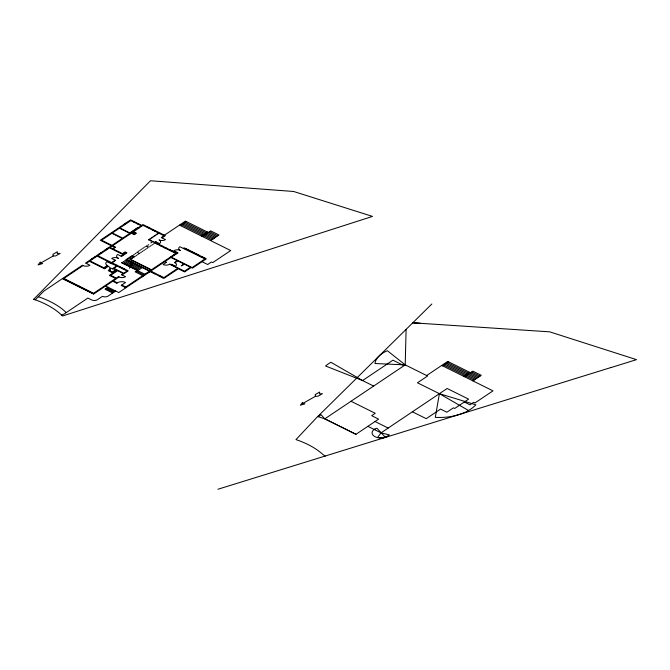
<?xml version="1.0" encoding="UTF-8"?>
<svg xmlns="http://www.w3.org/2000/svg" width="670" height="670" viewBox="0 0 670 670"><rect width="100%" height="100%" fill="white"/><g stroke="black" fill="none" stroke-linecap="round" stroke-linejoin="round"><path stroke-width="1" d="M325.226 456.161L323.007 454.553A79.454 45.87 0 0 0 298.904 440.617L295.964 439.587L317.689 416.505L324.816 418.842L405.208 364.874L406.112 329.372M86.246 263.427L89.428 261.3L104.545 268.804L108.314 266.275A4.874 2.814 0 0 1 108.833 270.236L110.131 270.312L110.223 268.201A3.652 2.111 0 0 1 112.518 268.712L112.979 268.938M129.511 268.302L131.06 265.521L132.786 265.27L130.491 264.189L131.906 263.997L133.087 261.861M33.5 299.473L150.482 180.749L293.628 191.478L372.503 216.41L62.553 315.989L60.727 314.255A79.454 45.87 0 0 0 36.624 300.319L33.693 299.289M35.25 299.833L43.852 291.098L82.385 265.22L83.072 265.563A4.874 2.814 0 0 0 89.939 265.261L85.559 263.084L111.362 245.764L100.282 240.262L130.658 219.877L141.739 225.38L142.928 224.576L165.314 235.698L162.04 237.892M318.451 416.757L320.285 414.897M318.334 415.944L431.849 303.987M115.634 291.006L107.996 296.148A4.012 2.311 0 0 1 102.46 296.324L97.451 299.683A4.112 2.37 0 0 1 91.664 299.934L87.879 298.058L64.379 313.853L61.598 315.084M124.126 224.4L127.099 222.398M133.874 222.172L134.469 221.77M137.333 223.889L137.928 223.487M129.762 232.875L137.702 227.549L138.858 228.118M111.957 245.362L122.283 238.436L111.898 233.277L101.572 240.212L115.65 247.197L113.071 248.93L122.535 253.628L125.114 251.895L126.957 252.816L121.597 256.409L117.677 254.466A4.564 2.638 0 0 0 118.163 258.184L118.623 258.411M129.829 233.378L122.677 238.168L112.292 233.009L119.436 228.219L130.516 233.721M91.53 259.215L94.504 257.213M98.381 254.617L100.76 253.017M105.324 249.952L107.711 248.352M83.072 265.563L63.818 278.486L93.591 293.276L115.625 278.486L109.394 275.387L112.97 272.991L108.239 270.638L108.833 270.236M112.652 245.706L131.312 233.185L134.31 234.676L136.496 233.21L133.498 231.72L143.02 225.321L164.024 235.756L161.344 237.548L165.498 239.617A4.564 2.638 0 0 1 159.058 239.894A4.564 2.638 0 0 1 159.544 243.612L155.39 241.552L153.899 242.548L176.52 253.779M143.832 225.723L144.427 225.321M64.898 279.717L65.493 279.315M147.291 227.44L147.886 227.046M149.142 228.361L149.737 227.959M152.601 230.078L153.195 229.676M154.452 230.999L155.046 230.597M103.867 267.774L107.342 265.446L107.803 265.672L104.327 268.008M110.324 263.444L111.019 262.975L97.167 256.099L90.023 260.898L105.14 268.41M115.181 260.178L111.614 262.581L97.761 255.706L109.478 247.841L123.322 254.717L121.136 256.183M77.712 286.073L78.298 285.68M112.058 263.494L112.652 263.092M157.911 232.716L158.505 232.314M78.516 286.475L79.11 286.082M148.958 239.399L148.363 239.801L149.284 240.254M149.753 238.863L150.549 238.336M151.336 237.8L152.132 237.264M152.928 236.736L153.723 236.2M154.519 235.664L155.314 235.137M156.102 234.601L156.897 234.065M157.693 233.537L158.489 233.001M150.214 239.098L151.01 238.562M151.805 238.026L152.593 237.498M153.388 236.962L154.184 236.426M154.979 235.899L155.775 235.363M156.562 234.827L157.358 234.299M158.154 233.763L158.949 233.227M159.753 233.629L160.348 233.235M116.212 265.555L116.806 265.161M112.518 268.712L116.781 265.848L106.857 261.727A4.564 2.638 0 0 0 107.342 265.446M137.434 251.987L136.864 252.632M138.221 251.451L139.017 250.923M139.812 250.387L140.608 249.851M141.404 249.324L142.191 248.788M142.986 248.26L143.782 247.724M144.578 247.188L145.373 246.66M150.926 242.925L151.721 242.389M133.69 254.767L134.486 254.232M135.281 253.704L136.069 253.168M147.191 245.706L146.161 246.125M147.986 245.17L148.773 244.642M122.258 262.54L126.429 259.742M112.878 269.005L113.473 268.603L115.784 269.75L112.409 272.02L110.098 270.873L110.6 270.538L110.131 270.312M163.22 235.354L163.815 234.952M164.393 235.237L185.431 221.117L216.586 236.585M123.565 263.184L127.727 260.387M156.085 241.895L155.189 242.49L176.419 253.034L177.316 252.439M180.398 225.572L186.352 221.569M135.089 256.392L130.625 259.382L151.512 269.759L175.825 253.436M135.884 255.856L136.68 255.32M137.467 254.793L138.263 254.257M139.059 253.721L139.854 253.193M140.65 252.657L141.445 252.121M142.233 251.593L143.028 251.057M143.824 250.521L144.62 249.994M145.415 249.458L146.202 248.93M146.998 248.394L147.794 247.858M149.385 246.794L148.036 247.054M150.172 246.259L150.968 245.731M151.763 245.195L152.559 244.659M153.355 244.131L154.142 243.595M124.771 263.787L128.942 260.982M120.014 267.447L120.608 267.045M125.985 264.382L130.156 261.585M157.073 244.123L157.668 243.721M127.2 264.985L131.362 262.188M128.405 265.588L132.576 262.791M123.481 269.164L124.076 268.771M129.62 266.191L133.791 263.394M160.54 245.84L161.135 245.446M91.329 292.832L91.916 292.438M130.834 266.794L134.997 263.997M161.462 246.3L162.056 245.898M132.04 267.397L136.211 264.6M119.092 276.961L118.406 276.618L116.22 278.084L110.684 275.328L117.627 270.672L123.171 273.419L121.379 274.616L125.533 276.685A4.564 2.638 0 0 1 119.092 276.961L113.339 280.822L117.376 282.832A5.787 3.342 0 0 1 125.533 282.48L121.17 285.412L125.901 287.757M122.074 274.96L128.23 270.831L112.074 262.808L115.642 260.412L111.723 258.461A4.564 2.638 0 0 1 118.163 258.184M133.255 268L137.425 265.194M113.381 281.542L113.975 281.14M134.469 268.595L138.631 265.797M164.921 248.017L165.515 247.624M108.021 287.221L105.039 289.222L112.661 293.008M165.842 248.478L166.436 248.076M135.675 269.198L139.846 266.4M116.145 282.916L116.748 282.514M117.376 282.832L116.781 283.234L112.744 281.224L93.7 294.004L62.536 278.544L93.683 294.013M136.889 269.801L141.06 267.003M137.241 270.437L135.156 271.836L142.777 275.621M137.702 270.672L142.266 267.606M169.309 250.195L169.904 249.801L177.098 253.394L175.766 252.707M170.23 250.655L170.825 250.262M121.747 285.696L122.342 285.294M173.689 252.372L174.275 251.987M124.511 287.07L125.106 286.668M201.402 235.999L207.357 232.004M183.27 248.436L184.166 247.841L206.318 258.838L192.424 268.168L191.143 267.531L184.593 271.928L178.254 268.787L163.966 278.377L150.114 271.501L118.749 292.555L105.6 286.023M142.258 276.643L144.645 275.043M146.73 273.645L149.108 272.045M202.323 236.46L210.665 230.865L218.973 234.986L210.631 240.58M184.954 248.93L185.548 248.528M151.202 272.045L151.805 271.643M188.412 250.647L189.007 250.245M154.669 273.762L155.264 273.36M169.569 264.24L171.746 264.39L175.44 266.224A4.263 2.462 0 0 0 174.987 262.757L174.527 262.531L177.307 260.663L170.959 257.514L165.004 261.509L166.503 262.255L163.128 264.516A4.564 2.638 0 0 0 169.569 264.24L177.759 268.31L163.865 277.631L150.717 271.099L164.611 261.777L166.11 262.523M190.263 251.56L190.858 251.166M172.207 264.625L171.813 264.893L184.493 271.183L190.448 267.188L184.459 264.215L181.218 265.848L183.999 263.988L177.768 260.89L174.987 262.757M159.284 276.057L159.879 275.655M193.722 253.285L194.317 252.883M195.573 254.198L196.168 253.796M162.743 277.774L163.338 277.372M199.032 255.915L199.627 255.521M200.874 256.836L201.469 256.434M204.342 258.553L204.936 258.151M426.664 375.535L447.711 361.415L478.866 376.883M442.677 365.87L448.632 361.867M317.689 416.505A8.199 4.732 0 0 1 320 415.015L320.989 414.663L324.816 418.842L355.979 434.302L378.592 419.127L371.674 415.685L375.242 413.29L351.013 401.255M463.682 376.297L469.637 372.302M464.603 376.758L472.936 371.163L481.244 375.284L472.911 380.878M40.502 263.168L42.604 263.578L38.081 264.926L40.351 261.995L40.502 263.168L53.139 256.024L55.685 255.923L60.133 253.402L57.26 253.595L57.377 251.778L52.93 254.298L53.139 256.024M302.781 403.466L304.884 403.876L300.353 405.224L302.631 402.293L302.781 403.466L315.411 396.322L317.957 396.221L322.412 393.7L319.54 393.893L319.657 392.076L315.21 394.597L315.411 396.322M610.797 367.587L217.926 489.251M381.699 438.021L388.29 435.902M610.847 367.621L636.5 359.648L549.702 331.843L412.77 322.798M405.208 364.874L374.966 363.509A30.326 17.512 0 0 1 377.746 357.445L379.873 355.251A30.326 17.512 0 0 1 387.369 350.712L405.208 364.874L427.594 375.996L417.469 382.788L439.394 393.675L468.531 410.501M412.879 322.697L416.07 322.848M412.954 322.622L420.475 323.309M38.291 296.751L39.94 297.296A77.243 44.597 0 0 1 64.035 310.545L66.263 312.589M209.476 231.661L217.784 235.79M185.163 222.373L206.167 232.8M207.089 233.26L215.397 237.389M183.974 223.169L204.978 233.604M205.899 234.056L214.207 238.185M182.784 223.973L203.78 234.399M204.71 234.86L213.018 238.981M181.595 224.768L202.591 235.203M203.513 235.656L211.829 239.785M179.476 225.112L230.715 250.555L212.666 262.648L211.393 262.02L207.683 264.516L202.047 261.71M471.747 371.959L480.055 376.088M447.443 362.671L468.447 373.098M469.369 373.559L477.677 377.687M446.254 363.467L467.25 373.902M468.179 374.354L476.487 378.483M445.056 364.271L466.06 374.697M466.982 375.158L475.29 379.279M443.867 365.066L464.871 375.502M465.792 375.954L474.1 380.083M441.756 365.41L492.986 390.853L474.946 402.946L473.673 402.318L469.963 404.814L464.318 402.008M185.448 248.595L188.915 250.312M190.757 251.233L194.216 252.95M196.067 253.863L199.526 255.588M201.377 256.501L204.836 258.218M126.982 222.34L127.677 222.683M137.09 228.428L133.916 230.564M180.297 250.438A4.564 2.638 0 0 1 179.811 246.719L205.028 258.896L192.131 267.556L171.361 257.247L178.011 252.783L173.857 250.714A4.564 2.638 0 0 1 180.297 250.438L180.406 250.496M124.009 224.341L124.704 224.684M134.528 229.676L135.675 230.254M404.01 365.678L392.938 360.175L362.562 380.56L325.561 365.988A44.798 25.862 0 0 1 330.888 362.277L362.562 380.56L373.642 386.062M149.418 239.626L149.879 239.86M150.8 240.312L151.73 240.773M152.651 241.234L153.572 241.686M150.206 240.714L151.135 241.175M152.056 241.627L152.978 242.088M173.446 255.035L174.133 255.379M170.766 256.836L171.453 257.18M146.856 246.468L147.492 246.786M137.727 252.598L138.363 252.908M138.908 253.185L139.452 253.453M134.695 256.652L132.266 255.454L126.111 259.583L149.427 271.157L125.801 287.011L121.764 285.01M107.594 248.294L108.28 248.637M151.303 271.978L154.77 273.695M159.385 275.99L162.844 277.707M105.207 249.893L105.902 250.237M148.531 271.76L149.226 272.104M146.152 273.36L146.839 273.703M138.104 270.404L121.546 262.648L144.862 274.223M100.642 252.959L101.338 253.302M144.067 274.759L144.754 275.102M136.203 271.141L143.816 274.918M98.264 254.558L98.951 254.902M141.68 276.35L142.375 276.702M412.393 411.799L426.246 418.675L440.533 409.085L446.865 412.226L453.414 407.829L454.704 408.466L468.598 399.136L447.133 388.483L381.029 432.854L377.503 437.627L382.118 438.004L385.451 437.376A8.995 5.192 0 0 0 388.114 436.053L389.303 434.889L381.029 432.854L367.872 426.321M124.444 269.214L121.563 267.958L124.293 269.315M124.561 269.273L125.173 269.575L124.411 269.373M94.395 257.154L95.081 257.498M91.413 259.156L92.108 259.499M107.024 287.891L114.645 291.676M375.024 421.522L388.173 428.055M106.036 288.561L113.649 292.338M64.998 279.65L77.804 286.015M78.608 286.417L91.421 292.773M324.816 418.842L355.963 434.311M439.394 393.675L435.299 417.351A41.213 23.793 0 0 0 456.069 415.434L461.429 413.784A41.213 23.793 0 0 0 475.834 404.789L439.394 393.675M374.966 429.018L373.433 430.073A8.995 5.192 0 0 0 376.356 437.292L380.878 438.046L385.451 437.376L376.917 428.231L374.966 429.018M130.751 220.623L119.838 227.951L130.223 233.11L141.144 225.782L130.751 220.623M112.258 245.974L110.073 247.439L112.61 248.704L114.796 247.238L112.258 245.974M132.903 232.122L131.705 232.917L134.251 234.182L135.441 233.378L132.903 232.122M125.181 252.397L122.995 253.863L123.917 254.315L126.102 252.85L125.181 252.397M117.25 266.074L113.875 268.335L123.799 273.268L127.174 270.998L117.25 266.074M132.568 256.066L127.208 259.659L149.82 270.889L151.11 270.027L129.762 259.424L133.833 256.694L132.568 256.066M116.245 269.977L112.87 272.246L113.565 272.59L116.94 270.328L116.245 269.977"/></g></svg>
